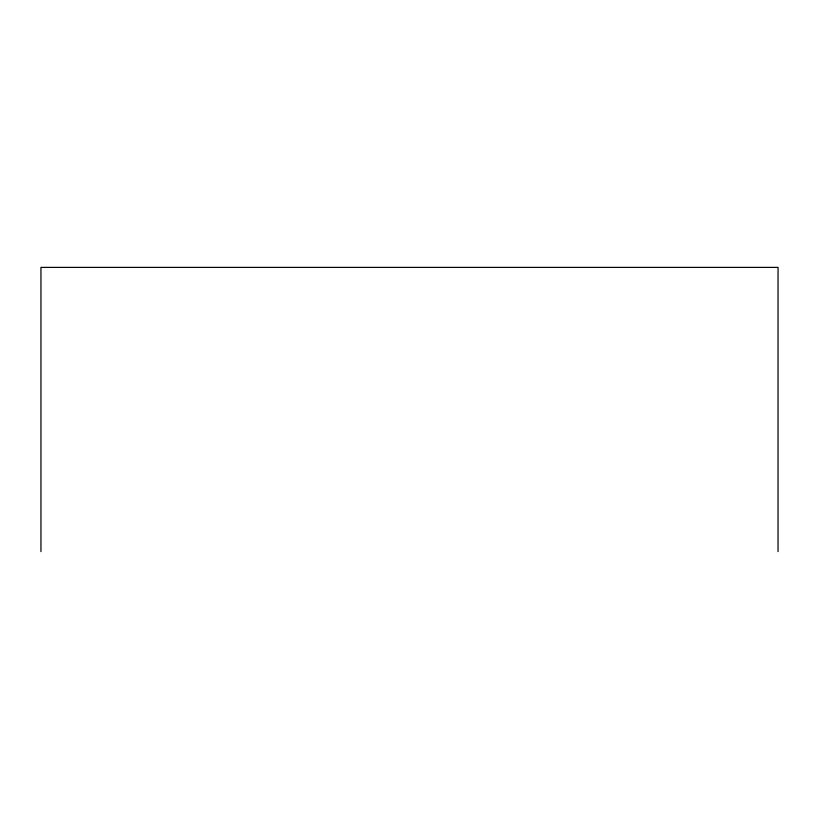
<?xml version="1.0" encoding="UTF-8"?>
<svg xmlns="http://www.w3.org/2000/svg" width="819" height="819" viewBox="0 0 819 819"><rect width="100%" height="100%" fill="white"/><g stroke="black" fill="none" stroke-linecap="round" stroke-linejoin="round"><path stroke-width="1.23" d="M778.05 551.607L778.05 267.393L40.95 267.393L40.95 551.607"/></g></svg>
